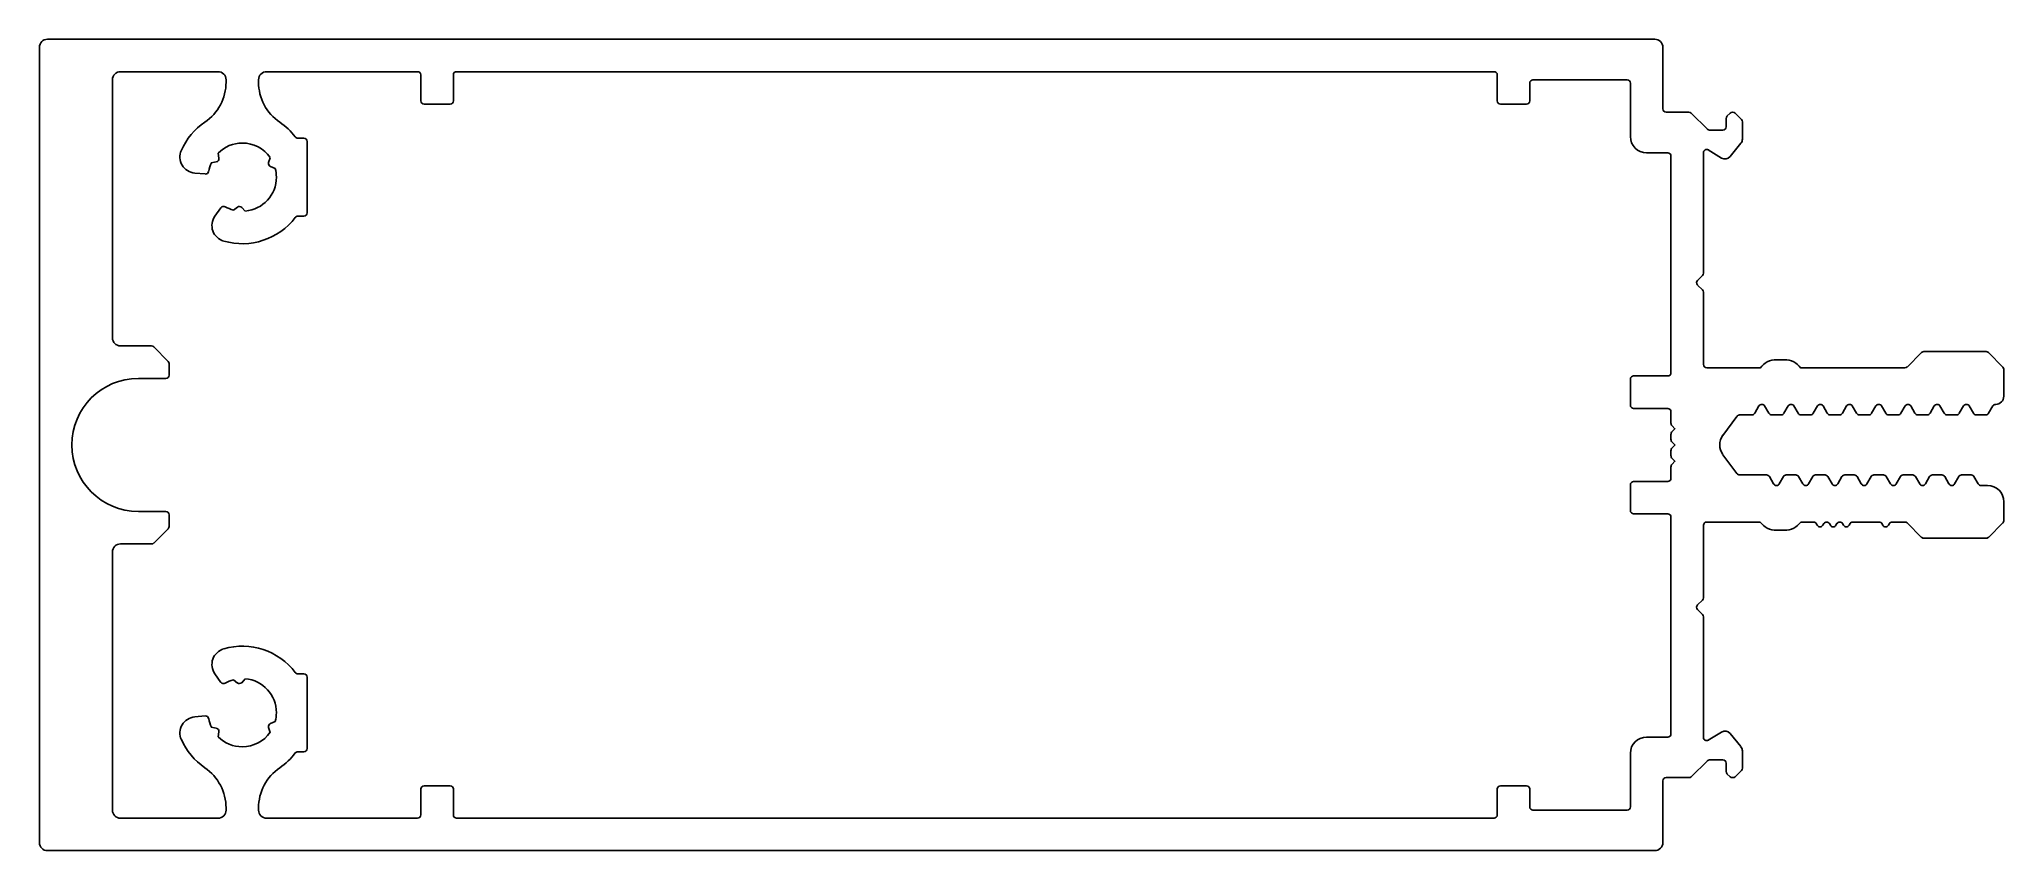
# Model space of a CAD drawing. Extents: x -50 to 71, y 7 to 57.
import ezdxf

# ---------------------------------------------------------------- set-up
doc = ezdxf.new("R2010")
doc.units = 0
doc.layers.get('0').update_dxf_attribs({"linetype": 'CONTINUOUS'})

msp = doc.modelspace()

# ---------------------------------------------------------------- linework, layer by layer
for p, q in [((-49.85, 7.06), (-49.85, 56.06)), ((-49.35, 56.56), (49.65, 56.56)), ((50.15, 56.06), (50.15, 52.26)), ((-38.85, 54.56), (-44.85, 54.56)), ((-26.55, 54.56), (-35.85, 54.56)), ((39.75, 54.56), (-24.15, 54.56)), ((-45.35, 54.06), (-45.35, 38.16)), ((-38.35, 53.92), (-38.35, 54.06)), ((-36.35, 54.06), (-36.35, 53.92)), ((-26.35, 52.76), (-26.35, 54.36)), ((-24.35, 54.36), (-24.35, 52.76)), ((39.95, 52.76), (39.95, 54.36)), ((41.95, 53.86), (41.95, 52.76)), ((47.95, 54.06), (42.15, 54.06)), ((48.15, 50.56), (48.15, 53.86)), ((-24.55, 52.56), (-26.15, 52.56)), ((41.75, 52.56), (40.15, 52.56)), ((50.35, 52.06), (51.76, 52.06)), ((54.43, 52.06), (54.46, 52.06)), ((51.9, 52), (52.89, 51.01)), ((53.03, 50.96), (53.85, 50.96)), ((54.05, 51.16), (54.05, 51.67)), ((54.1, 51.81), (54.29, 52)), ((54.6, 52), (54.99, 51.61)), ((55.05, 51.47), (55.05, 50.4)), ((-33.93, 50.46), (-33.55, 50.46)), ((-33.35, 50.26), (-33.35, 45.86)), ((53.77, 49.24), (52.95, 49.74)), ((54.96, 50.15), (54.29, 49.33)), ((-38.95, 49.01), (-39.26, 48.94)), ((-38.84, 49.54), (-38.79, 49.23)), ((-35.73, 48.96), (-35.64, 49.26)), ((-35.32, 48.59), (-35.62, 48.72)), ((50.45, 49.56), (49.15, 49.56)), ((50.65, 36.01), (50.65, 49.36)), ((52.65, 49.57), (52.65, 42.14)), ((-39.64, 48.26), (-40.28, 48.31)), ((-39.04, 45.65), (-38.67, 46.18)), ((-37.9, 46.03), (-37.65, 46.22)), ((-37.38, 46.2), (-37.17, 45.96)), ((-33.55, 45.66), (-33.93, 45.66)), ((52.59, 42), (52.29, 41.7)), ((52.29, 41.41), (52.59, 41.11)), ((52.65, 40.97), (52.65, 36.51)), ((-44.85, 37.66), (-42.94, 37.66)), ((-42.8, 37.6), (-41.91, 36.71)), ((-41.85, 36.57), (-41.85, 35.86)), ((52.85, 36.31), (56.15, 36.31)), ((57.15, 36.81), (57.65, 36.81)), ((58.65, 36.31), (65.06, 36.31)), ((65.2, 36.36), (66.09, 37.25)), ((66.23, 37.31), (70.06, 37.31)), ((70.2, 37.25), (71.09, 36.36)), ((-42.05, 35.66), (-43.75, 35.66)), ((48.15, 34.01), (48.15, 35.61)), ((48.35, 35.81), (50.45, 35.81)), ((71.15, 36.22), (71.15, 34.56)), ((56.07, 33.96), (55.81, 33.51)), ((56.68, 33.51), (56.42, 33.96)), ((57.87, 33.96), (57.61, 33.51)), ((58.48, 33.51), (58.22, 33.96)), ((59.67, 33.96), (59.41, 33.51)), ((60.28, 33.51), (60.02, 33.96)), ((61.47, 33.96), (61.21, 33.51)), ((62.08, 33.51), (61.82, 33.96)), ((63.27, 33.96), (63.01, 33.51)), ((63.88, 33.51), (63.62, 33.96)), ((65.07, 33.96), (64.81, 33.51)), ((65.68, 33.51), (65.42, 33.96)), ((66.87, 33.96), (66.61, 33.51)), ((67.48, 33.51), (67.22, 33.96)), ((68.67, 33.96), (68.41, 33.51)), ((69.28, 33.51), (69.02, 33.96)), ((70.47, 33.96), (70.21, 33.51)), ((50.45, 33.81), (48.35, 33.81)), ((50.65, 32.91), (50.65, 33.61)), ((50.89, 32.56), (50.72, 32.73)), ((54.71, 33.32), (53.84, 32.15)), ((55.64, 33.41), (54.87, 33.41)), ((57.44, 33.41), (56.85, 33.41)), ((59.24, 33.41), (58.65, 33.41)), ((61.04, 33.41), (60.45, 33.41)), ((62.84, 33.41), (62.25, 33.41)), ((64.64, 33.41), (64.05, 33.41)), ((66.44, 33.41), (65.85, 33.41)), ((68.24, 33.41), (67.65, 33.41)), ((70.04, 33.41), (69.45, 33.41)), ((50.65, 31.91), (50.65, 32.2)), ((50.72, 32.38), (50.89, 32.55)), ((50.89, 31.56), (50.72, 31.73)), ((50.72, 31.38), (50.89, 31.55)), ((50.65, 30.91), (50.65, 31.2)), ((50.89, 30.56), (50.72, 30.73)), ((50.72, 30.38), (50.89, 30.55)), ((53.84, 30.96), (54.71, 29.79)), ((48.15, 27.51), (48.15, 29.11)), ((48.35, 29.31), (50.45, 29.31)), ((50.65, 29.51), (50.65, 30.2)), ((54.87, 29.71), (56.54, 29.71)), ((56.71, 29.61), (56.97, 29.16)), ((57.32, 29.16), (57.58, 29.61)), ((57.75, 29.71), (58.34, 29.71)), ((58.51, 29.61), (58.77, 29.16)), ((59.12, 29.16), (59.38, 29.61)), ((59.55, 29.71), (60.14, 29.71)), ((60.31, 29.61), (60.57, 29.16)), ((60.92, 29.16), (61.18, 29.61)), ((61.35, 29.71), (61.94, 29.71)), ((62.11, 29.61), (62.37, 29.16)), ((62.72, 29.16), (62.98, 29.61)), ((63.15, 29.71), (63.74, 29.71)), ((63.91, 29.61), (64.17, 29.16)), ((64.52, 29.16), (64.78, 29.61)), ((64.95, 29.71), (65.54, 29.71)), ((65.71, 29.61), (65.97, 29.16)), ((66.32, 29.16), (66.58, 29.61)), ((66.75, 29.71), (67.34, 29.71)), ((67.51, 29.61), (67.77, 29.16)), ((68.12, 29.16), (68.38, 29.61)), ((68.55, 29.71), (69.14, 29.71)), ((69.31, 29.61), (69.57, 29.16)), ((69.75, 29.06), (70.15, 29.06)), ((71.15, 28.06), (71.15, 26.89)), ((-43.75, 27.46), (-42.05, 27.46)), ((-41.85, 27.26), (-41.85, 26.54)), ((50.45, 27.31), (48.35, 27.31)), ((50.65, 13.76), (50.65, 27.11)), ((56.15, 26.81), (52.85, 26.81)), ((59.43, 26.81), (58.65, 26.81)), ((59.66, 26.61), (59.6, 26.71)), ((60.06, 26.71), (60.01, 26.61)), ((60.47, 26.61), (60.41, 26.71)), ((60.87, 26.71), (60.81, 26.61)), ((61.28, 26.61), (61.22, 26.71)), ((61.68, 26.71), (61.62, 26.61)), ((63.47, 26.81), (61.85, 26.81)), ((63.7, 26.61), (63.64, 26.71)), ((64.11, 26.71), (64.05, 26.61)), ((65.06, 26.81), (64.28, 26.81)), ((66.09, 25.86), (65.2, 26.75)), ((71.09, 26.75), (70.2, 25.86)), ((-42.94, 25.46), (-44.85, 25.46)), ((-41.91, 26.4), (-42.8, 25.51)), ((52.65, 26.61), (52.65, 22.14)), ((57.65, 26.31), (57.15, 26.31)), ((70.06, 25.81), (66.23, 25.81)), ((-45.35, 24.96), (-45.35, 9.06)), ((52.59, 22), (52.29, 21.7)), ((52.29, 21.41), (52.59, 21.11)), ((52.65, 20.97), (52.65, 13.54)), ((-38.67, 16.93), (-39.04, 17.46)), ((-37.65, 16.89), (-37.9, 17.08)), ((-37.17, 17.15), (-37.38, 16.91)), ((-33.93, 17.46), (-33.55, 17.46)), ((-33.35, 17.26), (-33.35, 12.86)), ((-40.28, 14.8), (-39.64, 14.86)), ((-39.26, 14.17), (-38.95, 14.1)), ((-38.79, 13.88), (-38.84, 13.57)), ((-35.64, 13.85), (-35.73, 14.15)), ((-35.62, 14.4), (-35.32, 14.52)), ((49.15, 13.56), (50.45, 13.56)), ((52.95, 13.37), (53.77, 13.87)), ((54.29, 13.78), (54.96, 12.97)), ((-33.55, 12.66), (-33.93, 12.66)), ((48.15, 9.26), (48.15, 12.56)), ((53.85, 12.16), (53.03, 12.16)), ((55.05, 12.71), (55.05, 11.64)), ((51.76, 11.06), (50.35, 11.06)), ((52.89, 12.1), (51.9, 11.11)), ((54.05, 11.44), (54.05, 11.96)), ((54.29, 11.11), (54.1, 11.3)), ((54.46, 11.06), (54.43, 11.06)), ((54.99, 11.5), (54.6, 11.11)), ((-26.35, 8.76), (-26.35, 10.36)), ((-26.15, 10.56), (-24.55, 10.56)), ((-24.35, 10.36), (-24.35, 8.76)), ((39.95, 8.76), (39.95, 10.36)), ((40.15, 10.56), (41.75, 10.56)), ((41.95, 10.36), (41.95, 9.26)), ((50.15, 10.86), (50.15, 7.06)), ((-44.85, 8.56), (-38.85, 8.56)), ((-38.35, 9.06), (-38.35, 9.19)), ((-36.35, 9.19), (-36.35, 9.06)), ((-35.85, 8.56), (-26.55, 8.56)), ((-24.15, 8.56), (39.75, 8.56)), ((42.15, 9.06), (47.95, 9.06)), ((49.65, 6.56), (-49.35, 6.56))]:
    msp.add_line(p, q)
for centre, radius, start, end in [((-49.35, 56.06), 0.5, 90, 180), ((49.65, 56.06), 0.5, 0, 90), ((-44.85, 54.06), 0.5, 90, 180), ((-38.85, 54.06), 0.5, 360, 90), ((-35.85, 54.06), 0.5, 90, 180), ((-26.55, 54.36), 0.2, 0, 90), ((-24.15, 54.36), 0.2, 90, 180), ((39.75, 54.36), 0.2, 0, 90), ((-41.35, 53.92), 3, 304.2899, 360), ((-33.35, 53.92), 3, 180, 235.7101), ((42.15, 53.86), 0.2, 90, 180), ((47.95, 53.86), 0.2, 0, 90), ((-26.15, 52.76), 0.2, 180, 270), ((-24.55, 52.76), 0.2, 270, 0), ((40.15, 52.76), 0.2, 180, 270), ((41.75, 52.76), 0.2, 270, 0), ((50.35, 52.26), 0.2, 180, 270), ((51.76, 51.86), 0.2, 45, 90), ((54.43, 51.86), 0.2, 90, 135), ((54.46, 51.86), 0.2, 45, 90), ((-37.35, 48.06), 4.1, 124.2899, 156.1809), ((-37.35, 48.06), 4.1, 37.2092, 55.7101), ((53.03, 51.16), 0.2, 225, 270), ((53.85, 51.16), 0.2, 270, 360), ((54.25, 51.67), 0.2, 135, 180), ((54.85, 51.47), 0.2, 0, 45), ((-40.19, 49.31), 1, 156.1809, 265), ((-37.35, 48.06), 2.1, 90, 134.8679), ((-37.35, 48.06), 2.1, 35.1321, 90), ((-33.93, 50.66), 0.2, 217.2092, 270), ((-33.55, 50.26), 0.2, 360, 90), ((49.15, 50.56), 1, 180, 270), ((52.85, 49.57), 0.2, 58.5, 180), ((54.65, 50.4), 0.4, 320.75, 360), ((-39.62, 48.45), 0.2, 265, 350.0115), ((-37.35, 48.06), 2.1, 155.1321, 170.0115), ((-38.99, 49.2), 0.2, 282.5, 325), ((-38.99, 49.2), 0.2, 325, 7.5), ((-35.54, 48.9), 0.2, 162.5, 205), ((-35.54, 48.9), 0.2, 205, 247.5), ((-37.35, 48.06), 2.1, 0, 14.8679), ((50.45, 49.36), 0.2, 0, 90), ((53.98, 49.58), 0.4, 238.5, 320.75), ((-37.35, 48.06), 2.1, 275.1321, 360), ((-38.5, 46.06), 0.2, 59.9885, 145), ((-37.35, 48.06), 2.1, 239.9885, 254.8679), ((-37.53, 46.06), 0.2, 85, 127.5), ((-37.53, 46.06), 0.2, 42.5, 85), ((-38.22, 45.08), 1, 145, 253.8191), ((-37.35, 48.06), 4.1, 253.8191, 322.7908), ((-33.93, 45.46), 0.2, 90, 142.7908), ((-33.55, 45.86), 0.2, 270, 360), ((52.43, 41.56), 0.2, 135, 225), ((52.45, 42.14), 0.2, 315, 360), ((52.45, 40.97), 0.2, 0, 45), ((-44.85, 38.16), 0.5, 180, 270), ((-42.94, 37.46), 0.2, 45, 90), ((-42.05, 36.57), 0.2, 0, 45), ((52.85, 36.51), 0.2, 180, 270), ((57.1, 35.64), 1.16, 87.8108, 145.3193), ((57.69, 35.64), 1.16, 34.6807, 92.1892), ((65.06, 36.51), 0.2, 270, 315), ((66.23, 37.11), 0.2, 90, 135), ((70.06, 37.11), 0.2, 45, 90), ((70.95, 36.22), 0.2, 0, 45), ((-43.75, 31.56), 4.1, 90, 270), ((-42.05, 35.86), 0.2, 270, 0), ((48.35, 35.61), 0.2, 90, 180), ((50.45, 36.01), 0.2, 270, 360), ((48.35, 34.01), 0.2, 180, 270), ((56.25, 33.86), 0.2, 30, 150), ((58.05, 33.86), 0.2, 30, 150), ((59.85, 33.86), 0.2, 30, 150), ((61.65, 33.86), 0.2, 30, 150), ((63.45, 33.86), 0.2, 30, 150), ((65.25, 33.86), 0.2, 30, 150), ((67.05, 33.86), 0.2, 30, 150), ((68.85, 33.86), 0.2, 30, 150), ((70.65, 33.86), 0.2, 90, 150), ((70.65, 34.56), 0.5, 270, 0), ((50.45, 33.61), 0.2, 0, 90), ((50.9, 32.91), 0.25, 180, 225), ((54.87, 33.21), 0.2, 90, 143.6363), ((55.64, 33.61), 0.2, 270.0288, 330), ((56.85, 33.61), 0.2, 210, 270), ((57.44, 33.61), 0.2, 270, 330), ((58.65, 33.61), 0.2, 210, 270), ((59.24, 33.61), 0.2, 270, 330), ((60.45, 33.61), 0.2, 210, 270), ((61.04, 33.61), 0.2, 270, 330), ((62.25, 33.61), 0.2, 210, 270), ((62.84, 33.61), 0.2, 270, 330), ((64.05, 33.61), 0.2, 210, 270), ((64.64, 33.61), 0.2, 270, 330), ((65.85, 33.61), 0.2, 210, 270), ((66.44, 33.61), 0.2, 270, 330), ((67.65, 33.61), 0.2, 210, 270), ((68.24, 33.61), 0.2, 270, 330), ((69.45, 33.61), 0.2, 210, 270), ((70.04, 33.61), 0.2, 270, 330), ((50.9, 32.2), 0.25, 135, 180), ((50.9, 31.91), 0.25, 180, 225), ((50.88, 32.56), 0.008, 315, 45), ((50.88, 31.56), 0.008, 315, 45), ((54.65, 31.56), 1, 143.6363, 216.3637), ((50.9, 31.2), 0.25, 135, 180), ((50.9, 30.91), 0.25, 180, 225), ((50.9, 30.2), 0.25, 135, 180), ((50.88, 30.56), 0.008, 315, 45), ((48.35, 29.11), 0.2, 90, 180), ((50.45, 29.51), 0.2, 270, 360), ((54.87, 29.91), 0.2, 216.3637, 270), ((56.54, 29.51), 0.2, 30, 90), ((57.15, 29.26), 0.2, 210, 330), ((57.75, 29.51), 0.2, 90, 150), ((58.34, 29.51), 0.2, 30, 90), ((58.95, 29.26), 0.2, 210, 330), ((59.55, 29.51), 0.2, 90, 150), ((60.14, 29.51), 0.2, 30, 90), ((60.75, 29.26), 0.2, 210, 330), ((61.35, 29.51), 0.2, 90, 150), ((61.94, 29.51), 0.2, 30, 90), ((62.55, 29.26), 0.2, 210, 330), ((63.15, 29.51), 0.2, 90, 150), ((63.74, 29.51), 0.2, 30, 90), ((64.35, 29.26), 0.2, 210, 330), ((64.95, 29.51), 0.2, 90, 150), ((65.54, 29.51), 0.2, 30, 90), ((66.15, 29.26), 0.2, 210, 330), ((66.75, 29.51), 0.2, 90, 150), ((67.34, 29.51), 0.2, 30, 90), ((67.95, 29.26), 0.2, 210, 330), ((68.55, 29.51), 0.2, 90, 150), ((69.14, 29.51), 0.2, 30, 90), ((69.75, 29.26), 0.2, 210, 270), ((70.15, 28.06), 1, 0, 90), ((-42.05, 27.26), 0.2, 0, 90), ((48.35, 27.51), 0.2, 180, 270), ((50.45, 27.11), 0.2, 0, 90), ((52.85, 26.61), 0.2, 90, 180), ((57.1, 27.47), 1.16, 214.6807, 272.1892), ((57.69, 27.47), 1.16, 267.8108, 325.3193), ((59.43, 26.61), 0.2, 30, 90), ((60.24, 26.61), 0.2, 30, 150), ((61.05, 26.61), 0.2, 30, 150), ((61.85, 26.61), 0.2, 90, 150), ((63.47, 26.61), 0.2, 30, 90), ((64.28, 26.61), 0.2, 90, 150), ((65.06, 26.61), 0.2, 45, 90), ((70.95, 26.89), 0.2, 315, 0), ((-44.85, 24.96), 0.5, 90, 180), ((-42.94, 25.66), 0.2, 270, 315), ((-42.05, 26.54), 0.2, 315, 0), ((59.83, 26.71), 0.2, 210, 330), ((60.64, 26.71), 0.2, 210, 330), ((61.45, 26.71), 0.2, 210, 330), ((63.87, 26.71), 0.2, 210, 330), ((66.23, 26.01), 0.2, 225, 270), ((70.06, 26.01), 0.2, 270, 315), ((52.45, 22.14), 0.2, 315, 0), ((52.43, 21.56), 0.2, 135, 225), ((52.45, 20.97), 0.2, 0, 45), ((-38.22, 18.03), 1, 106.1809, 215), ((-37.35, 15.06), 4.1, 37.2092, 106.1809), ((-37.35, 15.06), 2.1, 105.1321, 120.0115), ((-37.35, 15.06), 2.1, 0, 84.8679), ((-33.93, 17.66), 0.2, 217.2092, 270), ((-33.55, 17.26), 0.2, 0, 90), ((-38.5, 17.05), 0.2, 215, 300.0115), ((-37.53, 17.05), 0.2, 232.5, 275), ((-37.53, 17.05), 0.2, 275, 317.5), ((-40.19, 13.8), 1, 95, 203.8191), ((-39.62, 14.66), 0.2, 9.9885, 95), ((-37.35, 15.06), 2.1, 189.9885, 204.8679), ((-37.35, 15.06), 2.1, 345.1321, 0), ((-37.35, 15.06), 4.1, 203.8191, 235.7101), ((-38.99, 13.91), 0.2, 35, 77.5), ((-37.35, 15.06), 2.1, 225.1321, 270), ((-38.99, 13.91), 0.2, 352.5, 35), ((-37.35, 15.06), 2.1, 270, 324.8679), ((-35.54, 14.21), 0.2, 155, 197.5), ((-35.54, 14.21), 0.2, 112.5, 155), ((49.15, 12.56), 1, 90, 180), ((50.45, 13.76), 0.2, 270, 360), ((52.85, 13.54), 0.2, 180, 301.5), ((53.98, 13.53), 0.4, 39.25, 121.5), ((-37.35, 15.06), 4.1, 304.2899, 322.7908), ((-33.93, 12.46), 0.2, 90, 142.7908), ((-33.55, 12.86), 0.2, 270, 0), ((53.03, 11.96), 0.2, 90, 135), ((53.85, 11.96), 0.2, 0, 90), ((54.65, 12.71), 0.4, 0, 39.25), ((-41.35, 9.19), 3, 360, 55.7101), ((-33.35, 9.19), 3, 124.2899, 180), ((50.35, 10.86), 0.2, 90, 180), ((51.76, 11.26), 0.2, 270, 315), ((54.25, 11.44), 0.2, 180, 225), ((54.43, 11.26), 0.2, 225, 270), ((54.46, 11.26), 0.2, 270, 315), ((54.85, 11.64), 0.2, 315, 360), ((-26.15, 10.36), 0.2, 90, 180), ((-24.55, 10.36), 0.2, 0, 90), ((40.15, 10.36), 0.2, 90, 180), ((41.75, 10.36), 0.2, 0, 90), ((-44.85, 9.06), 0.5, 180, 270), ((-38.85, 9.06), 0.5, 270, 360), ((-35.85, 9.06), 0.5, 180, 270), ((-26.55, 8.76), 0.2, 270, 0), ((-24.15, 8.76), 0.2, 180, 270), ((39.75, 8.76), 0.2, 270, 360), ((42.15, 9.26), 0.2, 180, 270), ((47.95, 9.26), 0.2, 270, 360), ((-49.35, 7.06), 0.5, 180, 270), ((49.65, 7.06), 0.5, 270, 0)]:
    msp.add_arc(centre, radius, start, end)

doc.saveas('drawing.dxf')
